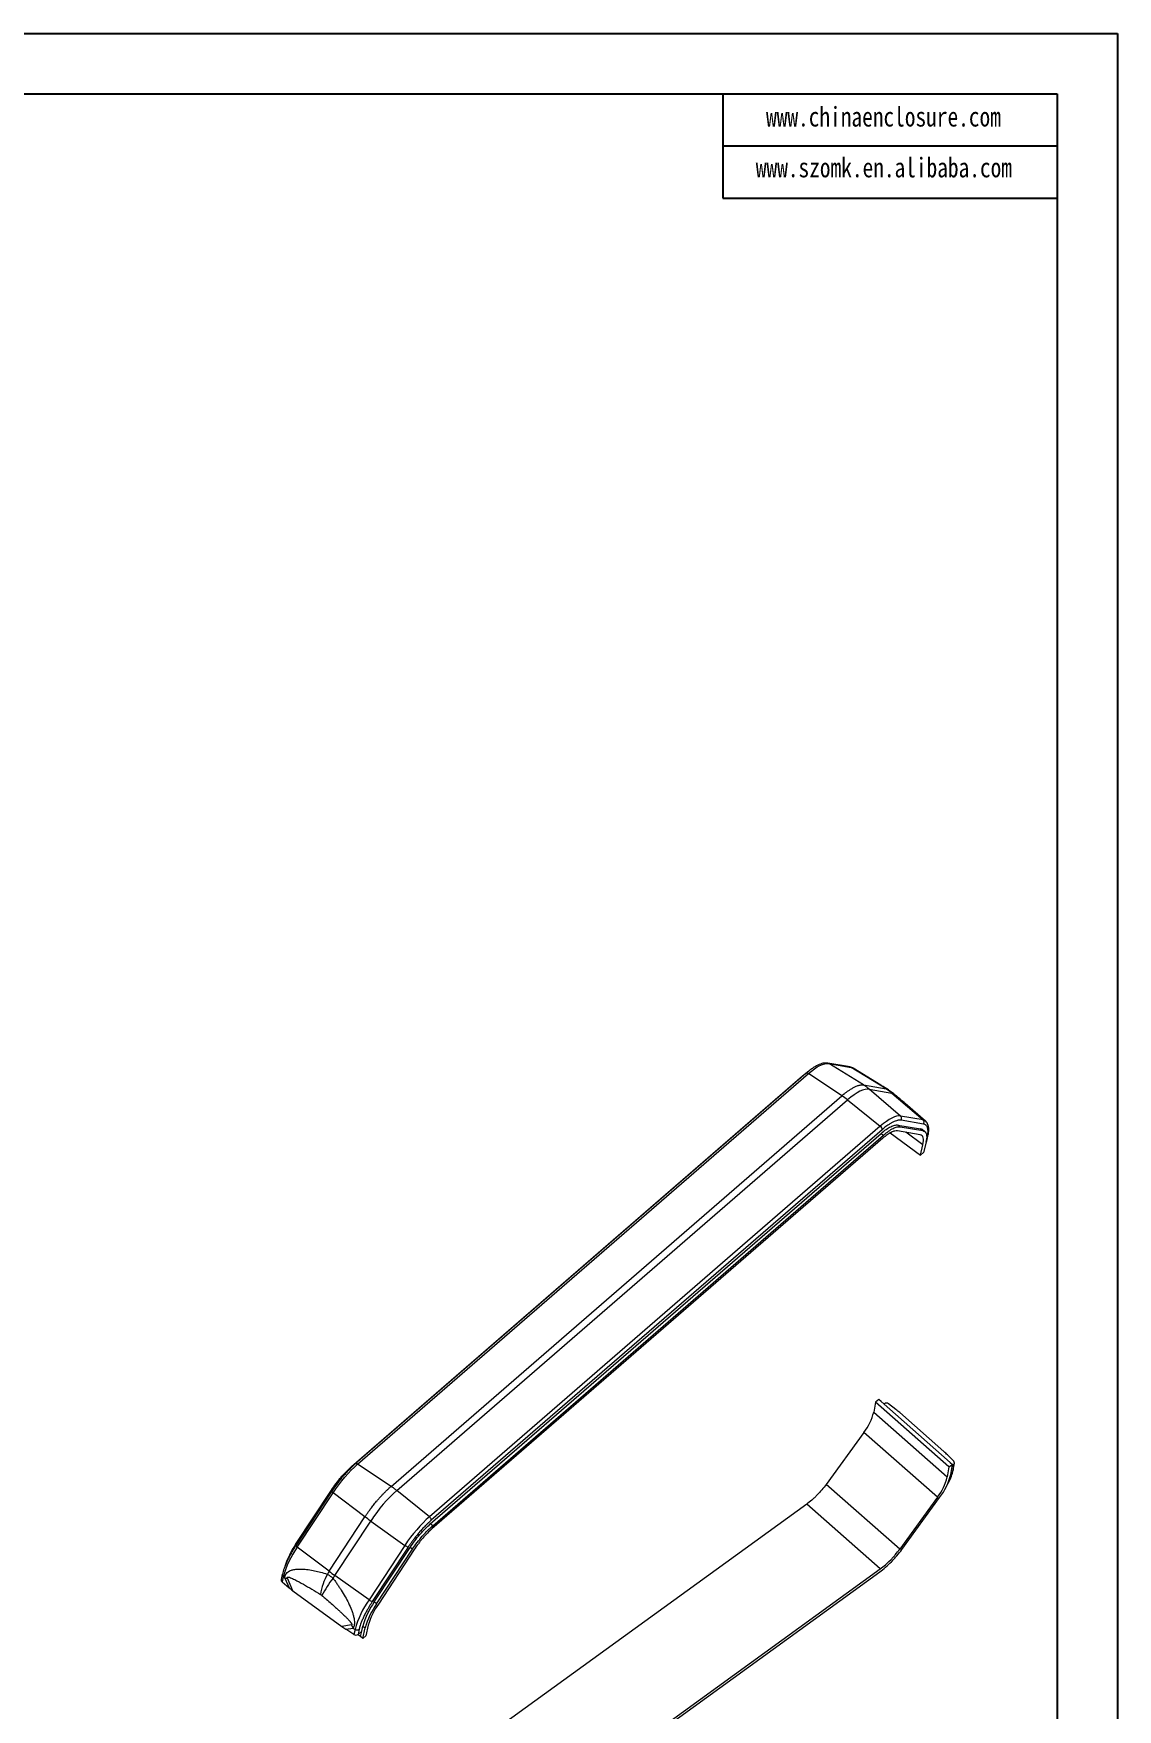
# Model space of a CAD drawing. Header units: inches. Extents: x 1153 to 4131, y 573 to 1071.
# Drawn here: x 3302.7 to 3424.7, y 668.8 to 857.4 of the extents above; entities that cross this region are included whole.
import ezdxf

# ---------------------------------------------------------------- set-up
doc = ezdxf.new("R2010")
doc.units = ezdxf.units.IN
doc.layers.add('文字', color=81, linetype='Continuous')
doc.styles.add('宋体', font='', dxfattribs={"width": 0.8, "height": 3.5})
doc.styles.get('宋体').set_extended_font_data('SimSun')

msp = doc.modelspace()

# ---------------------------------------------------------------- linework, layer by layer
for p, q in [((3022.43, 857.39), (3424.699, 857.39)), ((3424.699, 857.39), (3424.699, 572.957)), ((3032.839, 850.617), (3417.927, 850.617)), ((3380.304, 850.617), (3380.304, 838.86)), ((3417.927, 850.617), (3417.927, 579.729)), ((3380.304, 844.739), (3417.927, 844.739)), ((3380.304, 838.86), (3417.927, 838.86))]:
    msp.add_line(p, q)
at = {"color": 8, "linetype": 'Continuous', "lineweight": 15}
for p, q in [((3392.2, 741.468), (3392.088, 741.509)), ((3389.258, 740.076), (3389.299, 740.046)), ((3402.805, 732.325), (3400.898, 733.72)), ((3338.568, 696.076), (3338.516, 696.114)), ((3336.243, 693.456), (3336.331, 693.391)), ((3332.209, 687.333), (3332.294, 687.271))]:
    msp.add_line(p, q, dxfattribs=at)
at = {"color": 7, "linetype": 'Continuous', "lineweight": 15}
for p, q in [((3394.618, 741.073), (3392.089, 741.51)), ((3396.121, 739.046), (3392.2, 741.468)), ((3392.2, 741.468), (3394.729, 741.031)), ((3338.516, 696.114), (3389.258, 740.076)), ((3389.663, 740.362), (3338.911, 696.391)), ((3339.177, 696.365), (3389.918, 740.327)), ((3393.693, 737.833), (3389.918, 740.327)), ((3398.65, 738.61), (3394.729, 741.031)), ((3398.052, 739.037), (3394.947, 740.951)), ((3342.952, 693.871), (3393.693, 737.833)), ((3396.121, 739.046), (3398.65, 738.61)), ((3400.287, 735.553), (3396.762, 738.577)), ((3396.762, 738.577), (3399.291, 738.14)), ((3398.934, 738.483), (3398.045, 739.042)), ((3399.521, 738.051), (3398.936, 738.482)), ((3399.291, 738.14), (3402.816, 735.117)), ((3343.593, 693.401), (3394.335, 737.363)), ((3394.335, 737.363), (3398.005, 734.413)), ((3400.817, 736.95), (3400.79, 736.973)), ((3403.104, 734.986), (3400.819, 736.951)), ((3398.005, 734.413), (3347.264, 690.451)), ((3398.204, 734.013), (3347.461, 690.051)), ((3402.482, 733.447), (3399.952, 733.884)), ((3399.988, 734.542), (3402.518, 734.106)), ((3400.257, 734.346), (3399.988, 734.542)), ((3400.257, 734.346), (3402.786, 733.91)), ((3402.816, 735.117), (3400.287, 735.553)), ((3402.874, 734.647), (3400.345, 735.084)), ((3402.518, 734.106), (3402.786, 733.91)), ((3402.994, 733.824), (3402.726, 734.02)), ((3403.104, 734.986), (3403.093, 734.994)), ((3347.368, 689.641), (3398.109, 733.603)), ((3398.297, 733.056), (3347.555, 689.094)), ((3347.636, 689.445), (3398.378, 733.407)), ((3398.109, 733.603), (3398.378, 733.407)), ((3399.109, 733.646), (3402.534, 731.141)), ((3402.534, 731.141), (3402.805, 732.325)), ((3403.156, 732.629), (3402.884, 731.445)), ((3403.167, 732.61), (3403.148, 732.593)), ((3403.167, 732.61), (3403.298, 733.179)), ((3403.24, 732.728), (3403.371, 733.297)), ((3402.884, 731.445), (3402.534, 731.141)), ((3397.849, 703.638), (3397.451, 703.349)), ((3398.093, 703.424), (3397.849, 703.638)), ((3397.451, 703.349), (3397.265, 702.216)), ((3397.265, 702.216), (3405.54, 694.927)), ((3405.726, 696.06), (3397.451, 703.349)), ((3398.092, 703.423), (3398.093, 703.424)), ((3405.881, 696.563), (3398.092, 703.423)), ((3398.093, 703.423), (3398.093, 703.424)), ((3398.463, 703.175), (3398.414, 703.139)), ((3399.768, 702.519), (3398.937, 703.156)), ((3405.169, 697.787), (3400.192, 702.171)), ((3396.166, 699.943), (3391.919, 694.099)), ((3404.441, 692.654), (3396.166, 699.943)), ((3342.952, 693.871), (3339.177, 696.365)), ((3405.726, 696.06), (3405.54, 694.927)), ((3405.562, 697.416), (3406.275, 696.693)), ((3405.726, 696.06), (3406.124, 696.349)), ((3405.881, 696.563), (3405.881, 696.563)), ((3405.881, 696.563), (3406.124, 696.349)), ((3405.939, 695.215), (3406.124, 696.349)), ((3406.101, 696.205), (3406.251, 696.314)), ((3406.251, 696.314), (3406.162, 695.769)), ((3406.264, 695.927), (3406.353, 696.472)), ((3332.209, 687.333), (3336.243, 693.456)), ((3336.263, 693.295), (3332.229, 687.172)), ((3332.382, 687.015), (3336.416, 693.138)), ((3340.015, 690.437), (3336.416, 693.138)), ((3347.264, 690.451), (3343.593, 693.401)), ((3400.194, 686.81), (3391.919, 694.099)), ((3404.441, 692.654), (3400.194, 686.81)), ((3400.437, 686.777), (3404.684, 692.621)), ((3389.722, 691.869), (3332.031, 650.073)), ((3335.981, 684.314), (3340.015, 690.437)), ((3397.997, 684.58), (3389.722, 691.869)), ((3336.623, 683.845), (3340.657, 689.967)), ((3340.657, 689.967), (3344.503, 687.223)), ((3347.636, 689.445), (3347.368, 689.641)), ((3335.981, 684.314), (3332.382, 687.015)), ((3344.503, 687.223), (3340.469, 681.101)), ((3344.871, 687.021), (3340.837, 680.899)), ((3341.06, 680.86), (3345.094, 686.983)), ((3341.328, 680.664), (3345.363, 686.787)), ((3345.554, 686.754), (3341.52, 680.631)), ((3345.363, 686.787), (3345.094, 686.983)), ((3330.706, 683.945), (3330.575, 683.376)), ((3330.808, 683.692), (3330.678, 683.123)), ((3330.678, 683.123), (3331.476, 682.455)), ((3330.997, 683.535), (3330.808, 683.692)), ((3330.997, 683.535), (3331.476, 682.455)), ((3331.913, 682.114), (3331.278, 683.541)), ((3340.469, 681.101), (3336.623, 683.845)), ((3340.251, 642.449), (3397.942, 684.244)), ((3340.306, 642.784), (3397.997, 684.58)), ((3331.913, 682.114), (3337.398, 678.103)), ((3341.328, 680.664), (3341.06, 680.86)), ((3338.483, 678.273), (3337.398, 678.103)), ((3337.862, 677.786), (3338.682, 677.914)), ((3338.765, 677.209), (3337.862, 677.786)), ((3338.682, 677.914), (3338.895, 677.778)), ((3338.895, 677.778), (3338.765, 677.209)), ((3339.501, 676.959), (3339.19, 677.187)), ((3339.362, 677.786), (3339.231, 677.217)), ((3339.231, 677.217), (3339.642, 677.572)), ((3339.501, 676.959), (3339.642, 677.572)), ((3339.642, 677.572), (3339.772, 678.141)), ((3339.769, 676.763), (3340.04, 677.945)), ((3339.772, 678.141), (3340.04, 677.945)), ((3340.391, 678.249), (3340.12, 677.066)), ((3339.769, 676.763), (3339.501, 676.959)), ((3340.12, 677.066), (3339.769, 676.763))]:
    msp.add_line(p, q, dxfattribs=at)
at = {"color": 8, "linetype": 'Continuous', "lineweight": 15, "flags": 128}
for points in [[(3394.729, 741.031), (3394.673, 741.058), (3394.618, 741.073)], [(3394.729, 741.031), (3394.899, 740.977), (3394.947, 740.951)], [(3403.093, 734.994), (3402.986, 735.063), (3402.816, 735.117)], [(3332.382, 687.015), (3332.337, 687.05), (3332.298, 687.083), (3332.266, 687.113), (3332.244, 687.138), (3332.231, 687.157), (3332.228, 687.17), (3332.229, 687.172)]]:
    msp.add_lwpolyline(points, dxfattribs=at)
at = {"color": 7, "linetype": 'Continuous', "lineweight": 15, "flags": 128}
for points in [[(3398.772, 738.577), (3398.897, 738.51), (3398.936, 738.481)], [(3399.52, 738.052), (3399.486, 738.079), (3399.414, 738.108)], [(3402.726, 734.02), (3402.657, 734.062), (3402.518, 734.106)], [(3402.786, 733.91), (3402.925, 733.866), (3403.04, 733.786), (3403.128, 733.672), (3403.189, 733.524), (3403.222, 733.344), (3403.228, 733.133), (3403.206, 732.894), (3403.156, 732.629)], [(3402.805, 732.325), (3402.849, 732.558), (3402.868, 732.767), (3402.863, 732.951), (3402.834, 733.109), (3402.781, 733.239), (3402.703, 733.339), (3402.603, 733.408), (3402.482, 733.447)]]:
    msp.add_lwpolyline(points, dxfattribs=at)
at = {"color": 7, "linetype": 'Continuous', "lineweight": 15}
for centre, radius, start, end in [((3395.963, 734.263), 5.11, 49.35766, 58.28461), ((3398.532, 737.916), 0.704, 70.01585, 80.37301), ((3399.174, 737.446), 0.704, 70.01585, 80.37301), ((3402.574, 734.849), 0.361, 326.11966, 48.00485), ((3403.025, 732.779), 0.221, 309.99305, 346.53955), ((3391.576, 703.565), 5.847, 321.72269, 346.65737), ((3398.687, 702.83), 0.411, 52.55124, 123.01254), ((3406.114, 696.513), 0.241, 304.62662, 48.33085), ((3399.851, 696.276), 5.847, 321.72269, 346.65737), ((3399.444, 696.756), 6.675, 321.72269, 346.65737), ((3341.434, 680.692), 11.042, 145.0652, 164.23251), ((3340.032, 681.923), 9.512, 145.33456, 162.03103), ((3330.829, 683.331), 0.257, 170.05485, 234.07812), ((3331.052, 687.27), 3.735, 269.14872, 273.47447), ((3342.198, 680.574), 7.276, 151.91277, 171.00946), ((3345.249, 676.465), 11.307, 141.33198, 153.02925), ((3350.917, 674.472), 17.887, 146.61701, 147.81469), ((3355.632, 710.511), 32.748, 233.12539, 234.51688), ((3351.559, 674.002), 17.887, 146.61701, 147.81469), ((3349.521, 674.778), 11.042, 145.0652, 164.23251), ((3341.29, 682.158), 1.338, 232.17156, 250.19407), ((3348.467, 675.686), 9.035, 145.0652, 164.23251), ((3348.735, 675.49), 9.035, 145.0652, 164.23251), ((3348.009, 676.098), 7.915, 145.0652, 164.23251), ((3342.872, 680.481), 4.913, 206.71284, 211.49968), ((3338.992, 677.544), 0.406, 235.84842, 306.07772), ((3339.123, 678.114), 0.406, 235.84842, 306.07772)]:
    msp.add_arc(centre, radius, start, end, dxfattribs=at)
at = {"color": 8, "linetype": 'Continuous', "lineweight": 15}
for centre, radius, start, end in [((3403.155, 733.349), 0.221, 309.99901, 346.1822), ((3406.024, 695.97), 0.244, 304.44711, 349.79092), ((3330.959, 683.901), 0.257, 169.73584, 234.09444)]:
    msp.add_arc(centre, radius, start, end, dxfattribs=at)
at = {"color": 7, "linetype": 'Continuous', "lineweight": 15}
for centre, major_axis, ratio, start_param, end_param in [((3397.005, 700.167), (4.822, -2.647), 0.6343554, 1.2316827, 1.3339997), ((3402.362, 695.448), (4.448, -3.008), 0.6657478, 1.2782169, 1.3805339), ((3334.339, 684.551), (4.716, -2.803), 0.6151696, 4.4561939, 4.5585109), ((3340.243, 680.234), (5.031, -2.461), 0.5902638, 4.4189975, 4.5213145)]:
    msp.add_ellipse(centre, major_axis=major_axis, ratio=ratio, start_param=start_param, end_param=end_param, dxfattribs=at)
for points, knots in [([(3392.099, 741.508), (3391.963, 741.517), (3391.672, 741.536), (3391.229, 741.395), (3390.816, 741.194), (3390.462, 740.98), (3390.074, 740.707), (3389.799, 740.476), (3389.658, 740.358)], [0, 0, 0, 0, 0.2070301, 0.4421237, 0.5703771, 0.7058655, 0.8488949, 1, 1, 1, 1]), ([(3389.258, 740.076), (3389.452, 740.241), (3389.699, 740.448), (3389.917, 740.579), (3389.962, 740.606)], [0, 0, 0, 0, 0.7911713, 1, 1, 1, 1]), ([(3394.957, 740.938), (3394.94, 740.951), (3394.855, 741.015), (3394.736, 741.058), (3394.634, 741.067), (3394.617, 741.069)], [0, 0, 0, 0, 0.1735543, 0.8618542, 1, 1, 1, 1]), ([(3393.693, 737.833), (3393.716, 737.852), (3393.765, 737.895), (3393.844, 737.961), (3393.933, 738.035), (3394.034, 738.116), (3394.144, 738.202), (3394.264, 738.293), (3394.393, 738.386), (3394.531, 738.481), (3394.677, 738.575), (3394.829, 738.668), (3394.987, 738.756), (3395.15, 738.838), (3395.315, 738.911), (3395.482, 738.974), (3395.649, 739.022), (3395.814, 739.052), (3395.974, 739.064), (3396.071, 739.052), (3396.121, 739.046)], [0, 0, 0, 0, 0.02279, 0.0494488, 0.0799658, 0.114331, 0.1525356, 0.1945726, 0.2404375, 0.2901282, 0.3436454, 0.4009933, 0.4621794, 0.5272157, 0.5961195, 0.6689155, 0.7456391, 0.8263406, 0.9110928, 1, 1, 1, 1]), ([(3396.762, 738.577), (3396.717, 738.615), (3396.631, 738.687), (3396.505, 738.784), (3396.391, 738.868), (3396.289, 738.938), (3396.2, 738.996), (3396.146, 739.031), (3396.121, 739.046)], [0, 0, 0, 0, 0.2214895, 0.4211579, 0.5988875, 0.7546153, 0.8883181, 1, 1, 1, 1]), ([(3400.816, 736.954), (3400.596, 737.143), (3400.157, 737.519), (3399.732, 737.875), (3399.52, 738.052)], [0, 0, 0, 0, 0.5012297, 1, 1, 1, 1]), ([(3398.204, 734.013), (3398.216, 734.068), (3398.203, 734.141), (3398.13, 734.288), (3398.071, 734.36), (3398.005, 734.413)], [0, 0, 0, 0, 0.5, 0.5, 1, 1, 1, 1]), ([(3398.109, 733.603), (3398.303, 733.771), (3398.49, 733.918), (3398.852, 734.171), (3399.022, 734.273), (3399.261, 734.393), (3399.338, 734.427), (3399.487, 734.484), (3399.559, 734.506), (3399.762, 734.554), (3399.883, 734.561), (3399.988, 734.542)], [0, 0, 0, 0, 0.25, 0.25, 0.5, 0.5, 0.625, 0.625, 0.75, 0.75, 1, 1, 1, 1]), ([(3400.345, 735.084), (3400.325, 735.087), (3400.285, 735.093), (3400.22, 735.096), (3400.153, 735.095), (3400.083, 735.088), (3400.009, 735.077), (3399.883, 735.05), (3399.693, 734.992), (3399.429, 734.874), (3399.145, 734.717), (3398.878, 734.543), (3398.635, 734.366), (3398.422, 734.199), (3398.277, 734.075), (3398.204, 734.013)], [0, 0, 0, 0, 0.0416844, 0.0833415, 0.1250178, 0.16676, 0.2086143, 0.2506267, 0.3751668, 0.5000214, 0.6247887, 0.7494139, 0.8332296, 0.9166343, 1, 1, 1, 1]), ([(3399.952, 733.884), (3399.859, 733.9), (3399.752, 733.893), (3399.513, 733.837), (3399.382, 733.787), (3399.171, 733.682), (3399.099, 733.642), (3398.948, 733.551), (3398.87, 733.499), (3398.632, 733.333), (3398.467, 733.204), (3398.297, 733.056)], [0, 0, 0, 0, 0.25, 0.25, 0.5, 0.5, 0.625, 0.625, 0.75, 0.75, 1, 1, 1, 1]), ([(3398.378, 733.407), (3398.571, 733.574), (3398.758, 733.721), (3399.12, 733.974), (3399.29, 734.077), (3399.53, 734.197), (3399.607, 734.231), (3399.755, 734.287), (3399.827, 734.31), (3400.031, 734.357), (3400.151, 734.364), (3400.257, 734.346)], [0, 0, 0, 0, 0.25, 0.25, 0.5, 0.5, 0.625, 0.625, 0.75, 0.75, 1, 1, 1, 1]), ([(3400.345, 735.084), (3400.367, 735.116), (3400.384, 735.155), (3400.405, 735.241), (3400.408, 735.288), (3400.397, 735.378), (3400.383, 735.422), (3400.342, 735.497), (3400.315, 735.529), (3400.287, 735.553)], [0, 0, 0, 0, 0.25, 0.25, 0.5, 0.5, 0.75, 0.75, 1, 1, 1, 1]), ([(3403.298, 733.179), (3403.305, 733.214), (3403.321, 733.284), (3403.34, 733.384), (3403.355, 733.481), (3403.367, 733.575), (3403.376, 733.666), (3403.384, 733.813), (3403.38, 734.002), (3403.341, 734.211), (3403.27, 734.383), (3403.179, 734.499), (3403.081, 734.575), (3402.985, 734.622), (3402.911, 734.639), (3402.874, 734.647)], [0, 0, 0, 0, 0.0413299, 0.082578, 0.1237877, 0.1650023, 0.2062655, 0.2476205, 0.3737728, 0.500016, 0.6261683, 0.7524115, 0.834979, 0.9173924, 1, 1, 1, 1]), ([(3403.369, 733.296), (3403.389, 733.387), (3403.431, 733.58), (3403.461, 733.852), (3403.467, 734.118), (3403.441, 734.364), (3403.382, 734.59), (3403.281, 734.789), (3403.18, 734.929), (3403.102, 734.982), (3403.084, 734.995)], [0, 0, 0, 0, 0.125228, 0.2669061, 0.4085801, 0.5500374, 0.6896247, 0.8259619, 0.9606482, 1, 1, 1, 1]), ([(3336.243, 693.456), (3336.411, 693.711), (3336.588, 693.962), (3336.959, 694.456), (3337.148, 694.692), (3337.438, 695.03), (3337.535, 695.14), (3337.732, 695.355), (3337.831, 695.461), (3338.127, 695.762), (3338.323, 695.947), (3338.516, 696.114)], [0, 0, 0, 0, 0.25, 0.25, 0.5, 0.5, 0.625, 0.625, 0.75, 0.75, 1, 1, 1, 1]), ([(3338.916, 696.395), (3338.762, 696.258), (3338.478, 696.003), (3338.079, 695.596), (3337.751, 695.238), (3337.447, 694.887), (3337.114, 694.478), (3336.697, 693.933), (3336.409, 693.509), (3336.249, 693.273)], [0, 0, 0, 0, 0.1682116, 0.3111103, 0.4295107, 0.5237726, 0.642622, 0.8007897, 1, 1, 1, 1]), ([(3405.368, 693.721), (3405.381, 693.742), (3405.577, 694.057), (3405.855, 694.619), (3406.141, 695.341), (3406.225, 695.741), (3406.264, 695.927)], [0, 0, 0, 0, 0.0267453, 0.3928546, 0.7173535, 1, 1, 1, 1]), ([(3340.015, 690.437), (3340.035, 690.467), (3340.078, 690.532), (3340.148, 690.638), (3340.23, 690.758), (3340.324, 690.892), (3340.429, 691.041), (3340.546, 691.203), (3340.676, 691.379), (3340.819, 691.567), (3340.975, 691.767), (3341.144, 691.978), (3341.327, 692.199), (3341.522, 692.429), (3341.731, 692.665), (3341.953, 692.907), (3342.187, 693.151), (3342.433, 693.396), (3342.69, 693.64), (3342.863, 693.793), (3342.952, 693.871)], [0, 0, 0, 0, 0.0230286, 0.0498975, 0.0805962, 0.1151147, 0.1534443, 0.1955783, 0.2415121, 0.2912437, 0.3447743, 0.4021079, 0.4632521, 0.5282191, 0.597026, 0.6696977, 0.7462689, 0.82679, 0.9113326, 1, 1, 1, 1]), ([(3343.593, 693.401), (3343.547, 693.438), (3343.457, 693.509), (3343.329, 693.605), (3343.215, 693.688), (3343.115, 693.759), (3343.028, 693.819), (3342.976, 693.854), (3342.952, 693.871)], [0, 0, 0, 0, 0.2217331, 0.4215477, 0.599326, 0.755005, 0.8885615, 1, 1, 1, 1]), ([(3391.919, 694.099), (3391.763, 693.884), (3391.597, 693.674), (3391.246, 693.259), (3391.064, 693.061), (3390.784, 692.777), (3390.69, 692.685), (3390.498, 692.504), (3390.401, 692.416), (3390.109, 692.163), (3389.915, 692.009), (3389.722, 691.869)], [0, 0, 0, 0, 0.25, 0.25, 0.5, 0.5, 0.625, 0.625, 0.75, 0.75, 1, 1, 1, 1]), ([(3347.461, 690.051), (3347.467, 690.075), (3347.468, 690.106), (3347.456, 690.175), (3347.443, 690.214), (3347.405, 690.291), (3347.38, 690.329), (3347.324, 690.397), (3347.294, 690.427), (3347.264, 690.451)], [0, 0, 0, 0, 0.25, 0.25, 0.5, 0.5, 0.75, 0.75, 1, 1, 1, 1]), ([(3347.461, 690.051), (3347.425, 690.019), (3347.352, 689.955), (3347.241, 689.855), (3347.13, 689.751), (3347.018, 689.644), (3346.905, 689.534), (3346.718, 689.345), (3346.456, 689.068), (3346.122, 688.69), (3345.793, 688.292), (3345.507, 687.925), (3345.265, 687.596), (3345.063, 687.31), (3344.935, 687.118), (3344.871, 687.021)], [0, 0, 0, 0, 0.0416829, 0.0833389, 0.1250145, 0.1667564, 0.2086109, 0.2506241, 0.3751603, 0.5000172, 0.6247828, 0.7494121, 0.8332269, 0.9166323, 1, 1, 1, 1]), ([(3345.094, 686.983), (3345.262, 687.238), (3345.439, 687.489), (3345.81, 687.982), (3346, 688.218), (3346.289, 688.557), (3346.387, 688.667), (3346.583, 688.882), (3346.683, 688.987), (3346.979, 689.289), (3347.174, 689.473), (3347.368, 689.641)], [0, 0, 0, 0, 0.25, 0.25, 0.5, 0.5, 0.625, 0.625, 0.75, 0.75, 1, 1, 1, 1]), ([(3345.363, 686.787), (3345.531, 687.042), (3345.708, 687.293), (3346.079, 687.786), (3346.268, 688.022), (3346.557, 688.361), (3346.655, 688.471), (3346.851, 688.686), (3346.951, 688.791), (3347.247, 689.093), (3347.442, 689.277), (3347.636, 689.445)], [0, 0, 0, 0, 0.25, 0.25, 0.5, 0.5, 0.625, 0.625, 0.75, 0.75, 1, 1, 1, 1]), ([(3347.555, 689.094), (3347.385, 688.947), (3347.213, 688.784), (3346.863, 688.428), (3346.691, 688.239), (3346.436, 687.941), (3346.352, 687.839), (3346.184, 687.63), (3346.101, 687.523), (3345.857, 687.199), (3345.702, 686.978), (3345.554, 686.754)], [0, 0, 0, 0, 0.25, 0.25, 0.5, 0.5, 0.625, 0.625, 0.75, 0.75, 1, 1, 1, 1]), ([(3332.23, 687.172), (3332.223, 687.162), (3332.142, 687.04), (3331.992, 686.803), (3331.782, 686.456), (3331.578, 686.096), (3331.385, 685.727), (3331.206, 685.358), (3331.048, 684.994), (3330.91, 684.64), (3330.799, 684.302), (3330.732, 684.071), (3330.709, 683.958), (3330.707, 683.946)], [0, 0, 0, 0, 0.0091427, 0.1058966, 0.2053687, 0.3110858, 0.4202531, 0.5317412, 0.6446545, 0.7583763, 0.8724776, 0.9866808, 1, 1, 1, 1]), ([(3344.871, 687.021), (3344.841, 687.026), (3344.785, 687.051), (3344.651, 687.125), (3344.572, 687.174), (3344.503, 687.223)], [0, 0, 0, 0, 0.5, 0.5, 1, 1, 1, 1]), ([(3397.942, 684.244), (3398.162, 684.403), (3398.383, 684.579), (3398.826, 684.964), (3399.043, 685.168), (3399.36, 685.491), (3399.465, 685.601), (3399.672, 685.827), (3399.774, 685.944), (3400.072, 686.295), (3400.26, 686.533), (3400.437, 686.777)], [0, 0, 0, 0, 0.25, 0.25, 0.5, 0.5, 0.625, 0.625, 0.75, 0.75, 1, 1, 1, 1]), ([(3397.997, 684.58), (3398.191, 684.72), (3398.385, 684.875), (3398.775, 685.214), (3398.966, 685.393), (3399.246, 685.677), (3399.338, 685.774), (3399.52, 685.974), (3399.611, 686.076), (3399.873, 686.385), (3400.038, 686.595), (3400.194, 686.81)], [0, 0, 0, 0, 0.25, 0.25, 0.5, 0.5, 0.625, 0.625, 0.75, 0.75, 1, 1, 1, 1]), ([(3330.997, 683.535), (3330.996, 683.56), (3330.996, 683.61), (3331.003, 683.683), (3331.016, 683.754), (3331.035, 683.822), (3331.06, 683.888), (3331.091, 683.953), (3331.128, 684.015), (3331.21, 684.13), (3331.368, 684.279), (3331.651, 684.427), (3332.012, 684.523), (3332.451, 684.572), (3332.992, 684.57), (3333.633, 684.509), (3334.329, 684.386), (3335.051, 684.213), (3335.526, 684.074), (3335.778, 684)], [0, 0, 0, 0, 0.0153462, 0.0307057, 0.0461426, 0.0617198, 0.0774989, 0.093539, 0.1098967, 0.1266252, 0.189223, 0.2534138, 0.3285808, 0.4117956, 0.5042716, 0.6233329, 0.7517376, 0.8685073, 1, 1, 1, 1]), ([(3331.278, 683.541), (3331.258, 683.587), (3331.254, 683.636), (3331.306, 683.673), (3331.346, 683.671), (3331.461, 683.654), (3331.542, 683.625), (3331.784, 683.532), (3331.946, 683.455), (3332.432, 683.212), (3332.755, 683.033), (3333.724, 682.486), (3334.367, 682.101), (3335.011, 681.711)], [0, 0, 0, 0, 0.03125, 0.03125, 0.0625, 0.0625, 0.125, 0.125, 0.25, 0.25, 0.5, 0.5, 1, 1, 1, 1]), ([(3335.778, 684), (3335.822, 683.972), (3335.909, 683.916), (3336.038, 683.827), (3336.167, 683.733), (3336.294, 683.634), (3336.378, 683.565), (3336.42, 683.53)], [0, 0, 0, 0, 0.2002307, 0.4001155, 0.5998845, 0.7997693, 1, 1, 1, 1]), ([(3336.42, 683.53), (3336.507, 683.41), (3336.677, 683.177), (3336.918, 682.832), (3337.141, 682.502), (3337.435, 682.049), (3337.782, 681.47), (3338.17, 680.736), (3338.454, 680.109), (3338.637, 679.592), (3338.747, 679.201), (3338.816, 678.822), (3338.828, 678.521), (3338.812, 678.302), (3338.785, 678.152), (3338.743, 678.02), (3338.702, 677.95), (3338.682, 677.914)], [0, 0, 0, 0, 0.0678466, 0.1319136, 0.1922319, 0.2488384, 0.3778352, 0.4975413, 0.6232931, 0.6881447, 0.7488059, 0.812798, 0.8749613, 0.9075141, 0.9389007, 0.9695697, 1, 1, 1, 1]), ([(3335.171, 681.594), (3335.29, 681.491), (3335.593, 681.229), (3336.07, 680.813), (3336.555, 680.384), (3336.939, 680.036), (3337.233, 679.766), (3337.424, 679.587), (3337.592, 679.427), (3337.714, 679.31), (3337.858, 679.169), (3337.971, 679.056), (3338.076, 678.948), (3338.166, 678.852), (3338.255, 678.755), (3338.327, 678.672), (3338.383, 678.604), (3338.423, 678.551), (3338.461, 678.498), (3338.497, 678.442), (3338.526, 678.385), (3338.542, 678.327), (3338.523, 678.286), (3338.496, 678.277), (3338.483, 678.273)], [0, 0, 0, 0, 0.0977003, 0.2501042, 0.3953876, 0.5001831, 0.5716088, 0.643049, 0.6621536, 0.7145467, 0.7473061, 0.7860377, 0.8128613, 0.8396721, 0.8664729, 0.8932902, 0.9066941, 0.9200806, 0.9334745, 0.9469839, 0.9604112, 0.9735665, 0.9865413, 1, 1, 1, 1]), ([(3340.837, 680.899), (3340.806, 680.852), (3340.746, 680.76), (3340.658, 680.621), (3340.571, 680.482), (3340.487, 680.344), (3340.405, 680.205), (3340.271, 679.972), (3340.093, 679.647), (3339.889, 679.237), (3339.711, 678.841), (3339.579, 678.505), (3339.483, 678.227), (3339.414, 677.999), (3339.379, 677.857), (3339.362, 677.786)], [0, 0, 0, 0, 0.0413299, 0.082578, 0.1237877, 0.1650023, 0.2062655, 0.2476205, 0.3737728, 0.500016, 0.6261683, 0.7524115, 0.834979, 0.9173924, 1, 1, 1, 1])]:
    msp.add_open_spline(points, degree=3, knots=knots, dxfattribs=at)
for points in [[(3389.918, 740.327), (3390.863, 741.148), (3391.685, 741.553), (3392.2, 741.468)], [(3394.335, 737.363), (3394.125, 737.533), (3393.91, 737.69), (3393.693, 737.833)], [(3396.762, 738.577), (3396.219, 738.674), (3395.335, 738.232), (3394.335, 737.363)], [(3398.772, 738.577), (3398.991, 738.441), (3399.205, 738.284), (3399.414, 738.108)], [(3400.287, 735.553), (3399.772, 735.639), (3398.951, 735.233), (3398.005, 734.413)], [(3336.416, 693.138), (3337.236, 694.379), (3338.234, 695.549), (3339.177, 696.365)], [(3343.593, 693.401), (3342.594, 692.537), (3341.525, 691.287), (3340.657, 689.967)], [(3340.657, 689.967), (3340.436, 690.125), (3340.221, 690.282), (3340.015, 690.437)], [(3347.264, 690.451), (3346.321, 689.635), (3345.323, 688.465), (3344.503, 687.223)], [(3335.011, 681.711), (3335.066, 681.678), (3335.119, 681.638), (3335.171, 681.594)]]:
    msp.add_open_spline(points, degree=3, dxfattribs=at)
at = {"color": 8, "linetype": 'Continuous', "lineweight": 15}
for points, knots in [([(3389.918, 740.327), (3389.884, 740.346), (3389.816, 740.384), (3389.722, 740.395), (3389.68, 740.37), (3389.66, 740.358)], [0, 0, 0, 0, 0.3376982, 0.6753964, 1, 1, 1, 1]), ([(3398.772, 738.577), (3398.578, 738.704), (3398.335, 738.863), (3398.098, 739.006), (3398.051, 739.035)], [0, 0, 0, 0, 0.7987388, 1, 1, 1, 1]), ([(3400.79, 736.973), (3400.756, 737.003), (3400.529, 737.202), (3400.069, 737.581), (3399.641, 737.925), (3399.414, 738.108)], [0, 0, 0, 0, 0.07727844, 0.51127868, 1, 1, 1, 1]), ([(3339.177, 696.365), (3339.143, 696.384), (3339.074, 696.422), (3338.979, 696.433), (3338.937, 696.407), (3338.916, 696.395)], [0, 0, 0, 0, 0.3354279, 0.6708558, 1, 1, 1, 1]), ([(3406.162, 695.769), (3406.118, 695.559), (3406.03, 695.147), (3405.811, 694.659), (3405.704, 694.419)], [0, 0, 0, 0, 0.50898889, 1, 1, 1, 1]), ([(3336.416, 693.138), (3336.386, 693.161), (3336.325, 693.209), (3336.274, 693.262), (3336.254, 693.291), (3336.264, 693.293), (3336.266, 693.293)], [0, 0, 0, 0, 0.3189232, 0.6378464, 0.9567696, 1, 1, 1, 1])]:
    msp.add_open_spline(points, degree=3, knots=knots, dxfattribs=at)

# ---------------------------------------------------------------- texts
at = {"layer": '文字', "color": 0, "char_height": 2.20724, "width": 38.77908, "attachment_point": 1, "style": '宋体'}
for s, insert in [('www.chinaenclosure.com', (3385.151, 849.128)), ('www.szomk.en.alibaba.com', (3383.997, 843.412))]:
    msp.add_mtext(s, dxfattribs=dict(at, insert=insert))

doc.saveas('drawing.dxf')
